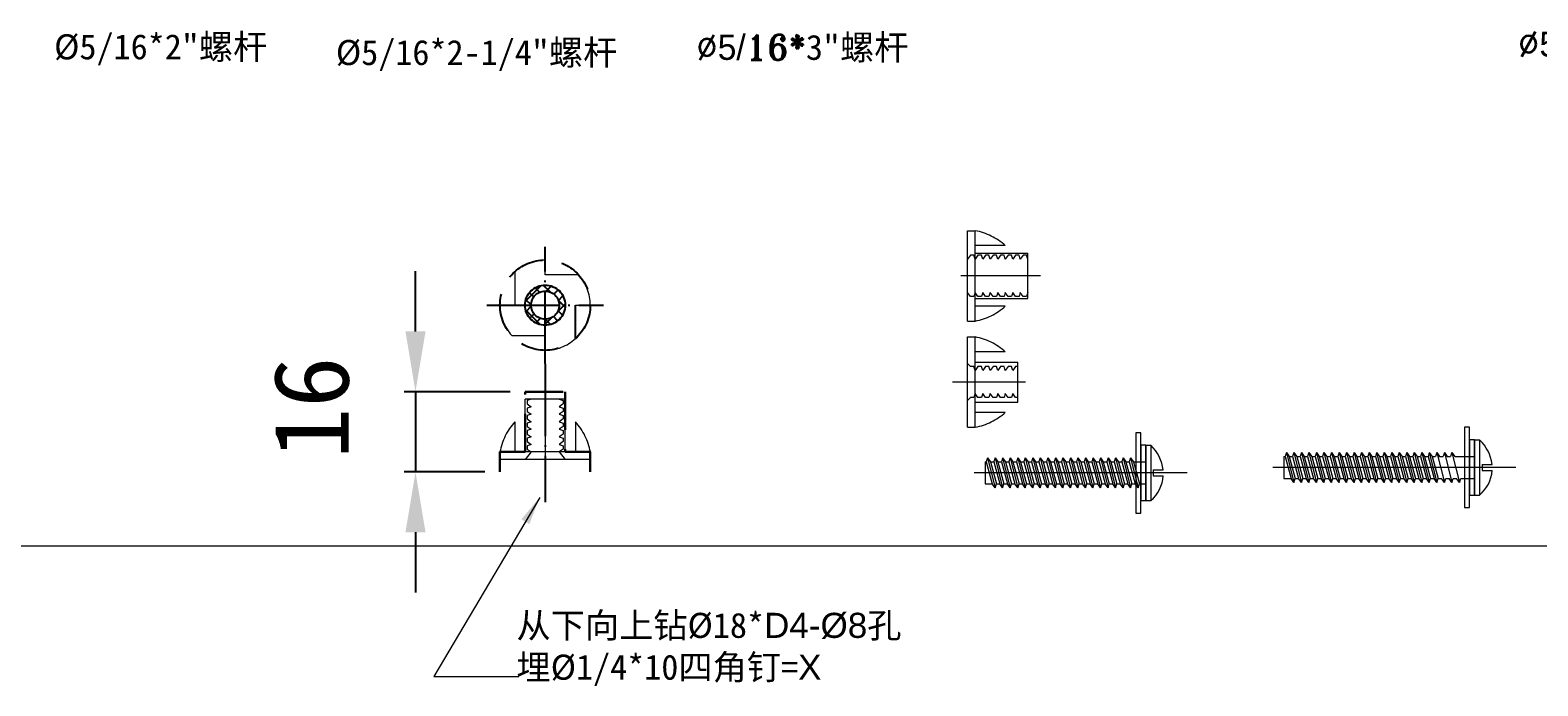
# Model space of a CAD drawing. Header units: millimetres. Extents: x -159360 to -156109, y -82746 to -81402.
# Drawn here: x -159142.7 to -158842.2, y -82377.3 to -82246.7 of the extents above; entities that cross this region are included whole.
import ezdxf

# ---------------------------------------------------------------- set-up
doc = ezdxf.new("R2010")
doc.units = ezdxf.units.MM
doc.header["$LTSCALE"] = 2
doc.header["$MEASUREMENT"] = 0
for name, pattern in [('ACAD_ISO04W100', [30.5, 24, -3, 0.5, -3]), ('ACAD_ISO05W100', [33, 24, -3, 0, -3, 0, -3]), ('ACAD_ISO10W100', [18, 12, -3, 0, -3]), ('DASHED', [19.05, 12.7, -6.35]), ('HIDDEN2', [4.7625, 3.175, -1.5875])]:
    doc.linetypes.add(name, pattern=pattern)
doc.layers.get('0').update_dxf_attribs({"linetype": 'CONTINUOUS'})
doc.layers.get('Defpoints').update_dxf_attribs({"linetype": 'CONTINUOUS'})
doc.layers.add('五金', color=1, linetype='ACAD_ISO05W100')
doc.styles.add('HZ', font='simfang.ttf')
doc.styles.get("Standard").update_dxf_attribs({"font": 'SimSun.ttf', "height": 120})
doc.styles.add('样式 1', font='SimSun.ttf')
doc.dimstyles.new('2', dxfattribs={"dimscale": 40, "dimtxt": 0.18, "dimasz": 0.14, "dimexe": 0.12, "dimexo": 0.06, "dimgap": 0.03, "dimtad": 0, "dimdec": 1, "dimrnd": 0.5, "dimdsep": 46, "dimtxsty": 'Standard', "dimcen": 0, "dimclrd": 252, "dimclre": 252, "dimclrt": 131, "dimadec": 0, "dimazin": 2, "dimtfac": 1, "dimtdec": 1, "dimtmove": 2, "dimatfit": 3, "dimfxl": 1, "dimlwd": 13, "dimlwe": 13, "dimarcsym": 0})
doc.dimstyles.new('6', dxfattribs={"dimscale": 6, "dimtxt": 2.5, "dimasz": 2, "dimexe": 0.375, "dimexo": 0.5, "dimgap": 0.2, "dimtad": 1, "dimdec": 1, "dimrnd": 1, "dimdsep": 46, "dimtxsty": '样式 1', "dimcen": 0.5, "dimclrd": 4, "dimclre": 4, "dimclrt": 1, "dimadec": 0, "dimazin": 0, "dimtfac": 1, "dimtdec": 1, "dimtmove": 1, "dimatfit": 3, "dimfxl": 20, "dimfxlon": 1, "dimarcsym": 1})

# ---------------------------------------------------------------- blocks, each defined once
blk = doc.blocks.new('A$C344544BD')
at = {"layer": '五金', "linetype": 'DASHED', "lineweight": 18}
for p, q in [((0, 9), (1.5, 9)), ((0, -9), (0, 9)), ((1.5, -9), (1.5, 9)), ((7.5, 6.05), (1.5, 6.05)), ((1.5, 4), (12, 4)), ((12, -4), (12, 4)), ((1.5, -6.05), (1.5, -4)), ((1.5, -4), (12, -4)), ((0, -9), (1.5, -9)), ((7.5, -6.05), (1.5, -6.05))]:
    blk.add_line(p, q, dxfattribs=at)
at = {"layer": '五金', "linetype": 'ACAD_ISO10W100', "lineweight": 18}
blk.add_line((14.51, 0), (-1.34, 0), dxfattribs=at)
at = {"layer": '五金', "linetype": 'HIDDEN2', "lineweight": 18}
for points in [[(12, 2.8), (11.74, 3.6), (11.06, 3.6), (10.5, 2.8), (10.24, 3.6), (9.56, 3.6), (9, 2.8), (8.74, 3.6), (8.06, 3.6), (7.5, 2.8), (7.24, 3.6), (6.56, 3.6), (6, 2.8), (5.74, 3.6), (5.06, 3.6), (4.5, 2.8), (4.24, 3.6), (3.56, 3.6), (3, 2.8), (2.74, 3.6), (2.06, 3.6), (1.5, 2.8), (1.5, 2.8), (1.5, 2.8), (0, 4.01)], [(12, -2.8), (11.74, -3.6), (11.06, -3.6), (10.5, -2.8), (10.24, -3.6), (9.56, -3.6), (9, -2.8), (8.74, -3.6), (8.06, -3.6), (7.5, -2.8), (7.24, -3.6), (6.56, -3.6), (6, -2.8), (5.74, -3.6), (5.06, -3.6), (4.5, -2.8), (4.24, -3.6), (3.56, -3.6), (3, -2.8), (2.74, -3.6), (2.06, -3.6), (1.5, -2.8), (1.5, -2.8), (1.5, -2.8), (0, -4.01)]]:
    blk.add_lwpolyline(points, dxfattribs=at)
at = {"layer": '五金', "linetype": 'DASHED', "lineweight": 18}
for centre, start, end in [((-0.85, -3.35), 48.3741, 79.2122), ((-0.85, 3.35), 280.7878, 311.6259)]:
    blk.add_arc(centre, 12.58, start, end, dxfattribs=at)
blk = doc.blocks.new('*D375')
at = {"color": 4, "lineweight": -2, "transparency": 16777216}
for p, q in [((-159065.87, -82306.7), (-159065.87, -82294.7)), ((-159047.03, -82318.7), (-159068.12, -82318.7)), ((-159065.87, -82318.7), (-159065.87, -82334.7)), ((-159052.03, -82334.7), (-159068.12, -82334.7)), ((-159065.87, -82346.7), (-159065.87, -82358.7))]:
    blk.add_line(p, q, dxfattribs=at)
at = {"color": 4, "transparency": 16777216}
for points in [[(-159067.87, -82306.7), (-159063.87, -82306.7), (-159065.87, -82318.7)], [(-159067.87, -82346.7), (-159063.87, -82346.7), (-159065.87, -82334.7)]]:
    blk.add_solid(points, dxfattribs=at)
at = {"layer": 'Defpoints', "color": 0, "transparency": 16777216}
for p in [(-159044.03, -82318.7), (-159065.87, -82334.7), (-159049.03, -82334.7)]:
    blk.add_point(p, dxfattribs=at)
at = {"color": 1, "lineweight": 13, "transparency": 16777216, "insert": (-159086.57, -82321.9), "char_height": 15, "attachment_point": 5, "rotation": 90, "style": 'HZ'}
blk.add_mtext('16', dxfattribs=at)
blk = doc.blocks.new('A$C45A32894')
at = {"layer": '五金'}
h = blk.add_hatch(dxfattribs=at)
h.set_pattern_fill('ANSI37', color=256, scale=12, style=0)
h.set_pattern_definition([(45, (-8991.1076, 1127.8521), (-1.06066017, 1.06066017), []), (135, (-8991.1076, 1127.8521), (-1.06066017, -1.06066017), [])])
h.paths.add_polyline_path([(-4, 0, 1), (4, 0, 1)])
h.paths.add_polyline_path([(2.8, 0, -1), (-2.8, 0, -1)], flags=16)
at = {"layer": '五金', "linetype": 'ACAD_ISO05W100', "lineweight": 13, "ltscale": 0.3}
for p, q in [((-6.05, 6.67), (-6.05, 0)), ((0, 6.05), (0, 9)), ((6.67, 6.05), (0, 6.05)), ((-6.05, 0), (-9, 0)), ((6.05, 0), (9, 0)), ((6.05, -6.67), (6.05, 0)), ((-6.67, -6.05), (0, -6.05)), ((0, -6.05), (0, -9))]:
    blk.add_line(p, q, dxfattribs=at)
for radius in [4, 2.8]:
    blk.add_circle((0, 0), radius, dxfattribs=at)
for start, end in [(90, 132.2108), (0, 42.2108), (180, 222.2108), (270, 312.2108)]:
    blk.add_arc((0, 0), 9, start, end, dxfattribs=at)
blk = doc.blocks.new('A$C2346490F')
at = {"layer": '五金', "linetype": 'ACAD_ISO04W100', "ltscale": 0.3}
for p, q in [((0, -11.61), (0, 11.61)), ((-11.61, 0), (11.61, 0))]:
    blk.add_line(p, q, dxfattribs=at)
at = {"layer": '五金'}
blk.add_line((6.05, -6.67), (6.05, 0), dxfattribs=at)
at = {"layer": '五金', "linetype": 'DASHED', "ltscale": 0.3}
blk.add_circle((0, 0), 9, dxfattribs=at)
at = {"layer": '五金'}
for radius in [4, 2.8]:
    blk.add_circle((0, 0), radius, dxfattribs=at)
blk.add_blockref('A$C45A32894', (0, 0), dxfattribs=at)

msp = doc.modelspace()

# ---------------------------------------------------------------- linework, layer by layer
at = {"color": 0, "linetype": 'DASHED', "lineweight": 18}
for p, q in [((-158955.82, -82304.62), (-158955.82, -82286.62)), ((-158955.82, -82286.62), (-158954.32, -82286.62)), ((-158954.32, -82304.62), (-158954.32, -82286.62)), ((-158948.32, -82289.57), (-158954.32, -82289.57)), ((-158954.32, -82291.12), (-158943.82, -82291.12)), ((-158943.82, -82300.12), (-158943.82, -82291.12)), ((-158954.32, -82300.12), (-158943.82, -82300.12)), ((-158954.32, -82301.67), (-158954.32, -82300.12)), ((-158948.32, -82301.67), (-158954.32, -82301.67)), ((-158955.82, -82304.62), (-158954.32, -82304.62)), ((-158955.82, -82307.79), (-158954.32, -82307.79)), ((-158955.82, -82325.79), (-158955.82, -82307.79)), ((-158954.32, -82325.79), (-158954.32, -82307.79)), ((-158948.32, -82310.74), (-158954.32, -82310.74)), ((-158954.32, -82312.79), (-158945.82, -82312.79)), ((-158945.82, -82320.79), (-158945.82, -82312.79)), ((-158954.32, -82320.79), (-158945.82, -82320.79)), ((-158954.32, -82322.83), (-158954.32, -82321.29)), ((-158948.32, -82322.83), (-158954.32, -82322.83)), ((-158955.82, -82325.79), (-158954.32, -82325.79))]:
    msp.add_line(p, q, dxfattribs=at)
at = {"color": 0, "linetype": 'ACAD_ISO10W100', "lineweight": 18}
for p, q in [((-158941.31, -82295.62), (-158957.15, -82295.62)), ((-158944.26, -82316.79), (-158958.84, -82316.79))]:
    msp.add_line(p, q, dxfattribs=at)
at = {"color": 0, "linetype": 'ACAD_ISO04W100', "ltscale": 0.3}
msp.add_line((-159040.03, -82313.16), (-159040.03, -82340.74), dxfattribs=at)
at = {"color": 0, "lineweight": 18}
for p, q in [((-158920.32, -82329.38), (-158919.32, -82329.38)), ((-158920.32, -82329.38), (-158920.32, -82340.38)), ((-158919.32, -82329.38), (-158919.32, -82340.38)), ((-158854.77, -82328.3), (-158854.77, -82339.3)), ((-158854.77, -82328.3), (-158853.77, -82328.3)), ((-158853.77, -82328.3), (-158853.77, -82339.3)), ((-158952.32, -82332.68), (-158952.32, -82337.08)), ((-158952.32, -82332.68), (-158952.1, -82332.68)), ((-158951.84, -82331.88), (-158952.1, -82332.68)), ((-158952.1, -82332.68), (-158950.9, -82337.08)), ((-158951.84, -82331.88), (-158951.28, -82332.68)), ((-158951.84, -82331.88), (-158950.34, -82337.88)), ((-158951.28, -82332.68), (-158950.6, -82332.68)), ((-158951.28, -82332.68), (-158950.08, -82337.08)), ((-158950.34, -82331.88), (-158950.6, -82332.68)), ((-158950.6, -82332.68), (-158949.4, -82337.08)), ((-158950.34, -82331.88), (-158949.78, -82332.68)), ((-158950.34, -82331.88), (-158948.84, -82337.88)), ((-158949.78, -82332.68), (-158949.1, -82332.68)), ((-158949.78, -82332.68), (-158948.58, -82337.08)), ((-158948.84, -82331.88), (-158949.1, -82332.68)), ((-158949.1, -82332.68), (-158947.9, -82337.08)), ((-158948.84, -82331.88), (-158948.28, -82332.68)), ((-158948.84, -82331.88), (-158947.34, -82337.88)), ((-158948.28, -82332.68), (-158947.08, -82337.08)), ((-158948.28, -82332.68), (-158947.6, -82332.68)), ((-158947.34, -82331.88), (-158947.6, -82332.68)), ((-158947.6, -82332.68), (-158946.4, -82337.08)), ((-158947.34, -82331.88), (-158946.78, -82332.68)), ((-158947.34, -82331.88), (-158945.84, -82337.88)), ((-158946.78, -82332.68), (-158946.1, -82332.68)), ((-158946.78, -82332.68), (-158945.58, -82337.08)), ((-158945.84, -82331.88), (-158946.1, -82332.68)), ((-158946.1, -82332.68), (-158944.9, -82337.08)), ((-158945.84, -82331.88), (-158945.28, -82332.68)), ((-158945.84, -82331.88), (-158944.34, -82337.88)), ((-158945.28, -82332.68), (-158944.6, -82332.68)), ((-158945.28, -82332.68), (-158944.08, -82337.08)), ((-158944.34, -82331.88), (-158944.6, -82332.68)), ((-158944.6, -82332.68), (-158943.4, -82337.08)), ((-158944.34, -82331.88), (-158943.78, -82332.68)), ((-158944.34, -82331.88), (-158942.84, -82337.88)), ((-158943.78, -82332.68), (-158943.1, -82332.68)), ((-158943.78, -82332.68), (-158942.58, -82337.08)), ((-158942.84, -82331.88), (-158943.1, -82332.68)), ((-158943.1, -82332.68), (-158941.9, -82337.08)), ((-158942.84, -82331.88), (-158942.28, -82332.68)), ((-158942.84, -82331.88), (-158941.34, -82337.88)), ((-158942.28, -82332.68), (-158941.6, -82332.68)), ((-158942.28, -82332.68), (-158941.08, -82337.08)), ((-158941.34, -82331.88), (-158941.6, -82332.68)), ((-158941.6, -82332.68), (-158940.4, -82337.08)), ((-158941.34, -82331.88), (-158940.78, -82332.68)), ((-158941.34, -82331.88), (-158939.84, -82337.88)), ((-158940.78, -82332.68), (-158940.1, -82332.68)), ((-158940.78, -82332.68), (-158939.58, -82337.08)), ((-158939.84, -82331.88), (-158940.1, -82332.68)), ((-158940.1, -82332.68), (-158938.9, -82337.08)), ((-158939.84, -82331.88), (-158939.28, -82332.68)), ((-158939.84, -82331.88), (-158938.34, -82337.88)), ((-158939.28, -82332.68), (-158938.6, -82332.68)), ((-158939.28, -82332.68), (-158938.08, -82337.08)), ((-158938.34, -82331.88), (-158938.6, -82332.68)), ((-158938.6, -82332.68), (-158937.4, -82337.08)), ((-158938.34, -82331.88), (-158937.78, -82332.68)), ((-158938.34, -82331.88), (-158936.84, -82337.88)), ((-158937.78, -82332.68), (-158937.1, -82332.68)), ((-158937.78, -82332.68), (-158936.58, -82337.08)), ((-158936.84, -82331.88), (-158937.1, -82332.68)), ((-158937.1, -82332.68), (-158935.9, -82337.08)), ((-158936.84, -82331.88), (-158936.28, -82332.68)), ((-158936.84, -82331.88), (-158935.34, -82337.88)), ((-158936.28, -82332.68), (-158935.6, -82332.68)), ((-158936.28, -82332.68), (-158935.08, -82337.08)), ((-158935.34, -82331.88), (-158935.6, -82332.68)), ((-158935.6, -82332.68), (-158934.4, -82337.08)), ((-158935.34, -82331.88), (-158934.78, -82332.68)), ((-158935.34, -82331.88), (-158933.84, -82337.88)), ((-158934.78, -82332.68), (-158934.1, -82332.68)), ((-158934.78, -82332.68), (-158933.58, -82337.08)), ((-158933.84, -82331.88), (-158934.1, -82332.68)), ((-158934.1, -82332.68), (-158932.9, -82337.08)), ((-158933.84, -82331.88), (-158933.28, -82332.68)), ((-158933.84, -82331.88), (-158932.34, -82337.88)), ((-158933.28, -82332.68), (-158932.6, -82332.68)), ((-158933.28, -82332.68), (-158932.08, -82337.08)), ((-158932.34, -82331.88), (-158932.6, -82332.68)), ((-158932.6, -82332.68), (-158931.4, -82337.08)), ((-158932.34, -82331.88), (-158931.78, -82332.68)), ((-158932.34, -82331.88), (-158930.84, -82337.88)), ((-158931.78, -82332.68), (-158930.58, -82337.08)), ((-158931.78, -82332.68), (-158931.1, -82332.68)), ((-158930.84, -82331.88), (-158931.1, -82332.68)), ((-158931.1, -82332.68), (-158929.9, -82337.08)), ((-158930.84, -82331.88), (-158930.28, -82332.68)), ((-158930.84, -82331.88), (-158929.34, -82337.88)), ((-158930.28, -82332.68), (-158929.6, -82332.68)), ((-158930.28, -82332.68), (-158929.08, -82337.08)), ((-158929.34, -82331.88), (-158929.6, -82332.68)), ((-158929.6, -82332.68), (-158928.4, -82337.08)), ((-158929.34, -82331.88), (-158928.78, -82332.68)), ((-158929.34, -82331.88), (-158927.84, -82337.88)), ((-158928.78, -82332.68), (-158928.1, -82332.68)), ((-158928.78, -82332.68), (-158927.58, -82337.08)), ((-158927.84, -82331.88), (-158928.1, -82332.68)), ((-158928.1, -82332.68), (-158926.9, -82337.08)), ((-158927.84, -82331.88), (-158927.28, -82332.68)), ((-158927.84, -82331.88), (-158926.34, -82337.88)), ((-158927.28, -82332.68), (-158926.6, -82332.68)), ((-158927.28, -82332.68), (-158926.08, -82337.08)), ((-158926.34, -82331.88), (-158926.6, -82332.68)), ((-158926.6, -82332.68), (-158925.4, -82337.08)), ((-158926.34, -82331.88), (-158925.78, -82332.68)), ((-158926.34, -82331.88), (-158924.84, -82337.88)), ((-158925.78, -82332.68), (-158925.1, -82332.68)), ((-158925.78, -82332.68), (-158924.58, -82337.08)), ((-158924.84, -82331.88), (-158925.1, -82332.68)), ((-158925.1, -82332.68), (-158923.9, -82337.08)), ((-158924.84, -82331.88), (-158924.28, -82332.68)), ((-158924.84, -82331.88), (-158923.34, -82337.88)), ((-158924.28, -82332.68), (-158923.6, -82332.68)), ((-158924.28, -82332.68), (-158923.08, -82337.08)), ((-158923.34, -82331.88), (-158923.6, -82332.68)), ((-158923.6, -82332.68), (-158922.4, -82337.08)), ((-158923.34, -82331.88), (-158922.78, -82332.68)), ((-158923.34, -82331.88), (-158921.84, -82337.88)), ((-158922.78, -82332.68), (-158920.32, -82332.68)), ((-158922.78, -82332.68), (-158921.58, -82337.08)), ((-158921.28, -82332.68), (-158920.32, -82332.68)), ((-158892.77, -82331.6), (-158892.56, -82331.6)), ((-158892.77, -82331.6), (-158892.77, -82336)), ((-158892.3, -82330.8), (-158892.56, -82331.6)), ((-158892.56, -82331.6), (-158891.36, -82336)), ((-158892.3, -82330.8), (-158890.8, -82336.8)), ((-158892.3, -82330.8), (-158891.74, -82331.6)), ((-158891.74, -82331.6), (-158890.54, -82336)), ((-158891.74, -82331.6), (-158891.06, -82331.6)), ((-158890.8, -82330.8), (-158891.06, -82331.6)), ((-158891.06, -82331.6), (-158889.86, -82336)), ((-158890.8, -82330.8), (-158889.3, -82336.8)), ((-158890.8, -82330.8), (-158890.24, -82331.6)), ((-158890.24, -82331.6), (-158889.04, -82336)), ((-158890.24, -82331.6), (-158889.56, -82331.6)), ((-158889.3, -82330.8), (-158889.56, -82331.6)), ((-158889.56, -82331.6), (-158888.36, -82336)), ((-158889.3, -82330.8), (-158887.8, -82336.8)), ((-158889.3, -82330.8), (-158888.74, -82331.6)), ((-158888.74, -82331.6), (-158888.06, -82331.6)), ((-158888.74, -82331.6), (-158887.54, -82336)), ((-158887.8, -82330.8), (-158888.06, -82331.6)), ((-158888.06, -82331.6), (-158886.86, -82336)), ((-158887.8, -82330.8), (-158886.3, -82336.8)), ((-158887.8, -82330.8), (-158887.24, -82331.6)), ((-158887.24, -82331.6), (-158886.04, -82336)), ((-158887.24, -82331.6), (-158886.56, -82331.6)), ((-158886.3, -82330.8), (-158886.56, -82331.6)), ((-158886.56, -82331.6), (-158885.36, -82336)), ((-158886.3, -82330.8), (-158884.8, -82336.8)), ((-158886.3, -82330.8), (-158885.74, -82331.6)), ((-158885.74, -82331.6), (-158884.54, -82336)), ((-158885.74, -82331.6), (-158885.06, -82331.6)), ((-158884.8, -82330.8), (-158885.06, -82331.6)), ((-158885.06, -82331.6), (-158883.86, -82336)), ((-158884.8, -82330.8), (-158883.3, -82336.8)), ((-158884.8, -82330.8), (-158884.24, -82331.6)), ((-158884.24, -82331.6), (-158883.04, -82336)), ((-158884.24, -82331.6), (-158883.56, -82331.6)), ((-158883.3, -82330.8), (-158883.56, -82331.6)), ((-158883.56, -82331.6), (-158882.36, -82336)), ((-158883.3, -82330.8), (-158881.8, -82336.8)), ((-158883.3, -82330.8), (-158882.74, -82331.6)), ((-158882.74, -82331.6), (-158881.54, -82336)), ((-158882.74, -82331.6), (-158882.06, -82331.6)), ((-158881.8, -82330.8), (-158882.06, -82331.6)), ((-158882.06, -82331.6), (-158880.86, -82336)), ((-158881.8, -82330.8), (-158880.3, -82336.8)), ((-158881.8, -82330.8), (-158881.24, -82331.6)), ((-158881.24, -82331.6), (-158880.04, -82336)), ((-158881.24, -82331.6), (-158880.56, -82331.6)), ((-158880.3, -82330.8), (-158880.56, -82331.6)), ((-158880.56, -82331.6), (-158879.36, -82336)), ((-158880.3, -82330.8), (-158878.8, -82336.8)), ((-158880.3, -82330.8), (-158879.74, -82331.6)), ((-158879.74, -82331.6), (-158878.54, -82336)), ((-158879.74, -82331.6), (-158879.06, -82331.6)), ((-158878.8, -82330.8), (-158879.06, -82331.6)), ((-158879.06, -82331.6), (-158877.86, -82336)), ((-158878.8, -82330.8), (-158877.3, -82336.8)), ((-158878.8, -82330.8), (-158878.24, -82331.6)), ((-158878.24, -82331.6), (-158877.04, -82336)), ((-158878.24, -82331.6), (-158877.56, -82331.6)), ((-158877.3, -82330.8), (-158877.56, -82331.6)), ((-158877.56, -82331.6), (-158876.36, -82336)), ((-158877.3, -82330.8), (-158875.8, -82336.8)), ((-158877.3, -82330.8), (-158876.74, -82331.6)), ((-158876.74, -82331.6), (-158875.54, -82336)), ((-158876.74, -82331.6), (-158876.06, -82331.6)), ((-158875.8, -82330.8), (-158876.06, -82331.6)), ((-158876.06, -82331.6), (-158874.86, -82336)), ((-158875.8, -82330.8), (-158874.3, -82336.8)), ((-158875.8, -82330.8), (-158875.24, -82331.6)), ((-158875.24, -82331.6), (-158874.04, -82336)), ((-158875.24, -82331.6), (-158874.56, -82331.6)), ((-158874.3, -82330.8), (-158874.56, -82331.6)), ((-158874.56, -82331.6), (-158873.36, -82336)), ((-158874.3, -82330.8), (-158872.8, -82336.8)), ((-158874.3, -82330.8), (-158873.74, -82331.6)), ((-158873.74, -82331.6), (-158872.54, -82336)), ((-158873.74, -82331.6), (-158873.06, -82331.6)), ((-158872.8, -82330.8), (-158873.06, -82331.6)), ((-158873.06, -82331.6), (-158871.86, -82336)), ((-158872.8, -82330.8), (-158871.3, -82336.8)), ((-158872.8, -82330.8), (-158872.24, -82331.6)), ((-158872.24, -82331.6), (-158871.56, -82331.6)), ((-158872.24, -82331.6), (-158871.04, -82336)), ((-158871.3, -82330.8), (-158871.56, -82331.6)), ((-158871.56, -82331.6), (-158870.36, -82336)), ((-158871.3, -82330.8), (-158869.8, -82336.8)), ((-158871.3, -82330.8), (-158870.74, -82331.6)), ((-158870.74, -82331.6), (-158869.54, -82336)), ((-158870.74, -82331.6), (-158870.06, -82331.6)), ((-158869.8, -82330.8), (-158870.06, -82331.6)), ((-158870.06, -82331.6), (-158868.86, -82336)), ((-158869.8, -82330.8), (-158868.3, -82336.8)), ((-158869.8, -82330.8), (-158869.24, -82331.6)), ((-158869.24, -82331.6), (-158868.04, -82336)), ((-158869.24, -82331.6), (-158868.56, -82331.6)), ((-158868.3, -82330.8), (-158868.56, -82331.6)), ((-158868.56, -82331.6), (-158867.36, -82336)), ((-158868.3, -82330.8), (-158866.8, -82336.8)), ((-158868.3, -82330.8), (-158867.74, -82331.6)), ((-158867.74, -82331.6), (-158866.54, -82336)), ((-158867.74, -82331.6), (-158867.06, -82331.6)), ((-158866.8, -82330.8), (-158867.06, -82331.6)), ((-158867.06, -82331.6), (-158865.86, -82336)), ((-158866.8, -82330.8), (-158865.3, -82336.8)), ((-158866.8, -82330.8), (-158866.24, -82331.6)), ((-158866.24, -82331.6), (-158865.04, -82336)), ((-158866.24, -82331.6), (-158865.56, -82331.6)), ((-158865.3, -82330.8), (-158865.56, -82331.6)), ((-158865.56, -82331.6), (-158864.36, -82336)), ((-158865.3, -82330.8), (-158863.8, -82336.8)), ((-158865.3, -82330.8), (-158864.74, -82331.6)), ((-158864.74, -82331.6), (-158863.54, -82336)), ((-158864.74, -82331.6), (-158864.06, -82331.6)), ((-158863.8, -82330.8), (-158864.06, -82331.6)), ((-158864.06, -82331.6), (-158862.86, -82336)), ((-158863.8, -82330.8), (-158862.3, -82336.8)), ((-158863.8, -82330.8), (-158863.24, -82331.6)), ((-158863.24, -82331.6), (-158862.04, -82336)), ((-158863.24, -82331.6), (-158862.56, -82331.6)), ((-158862.3, -82330.8), (-158862.56, -82331.6)), ((-158862.3, -82330.8), (-158861.74, -82331.6)), ((-158862.3, -82330.8), (-158860.8, -82336.8)), ((-158861.74, -82331.6), (-158861.06, -82331.6)), ((-158860.8, -82330.8), (-158861.06, -82331.6)), ((-158860.8, -82330.8), (-158860.24, -82331.6)), ((-158860.8, -82330.8), (-158859.3, -82336.8)), ((-158860.24, -82331.6), (-158859.56, -82331.6)), ((-158859.3, -82330.8), (-158859.56, -82331.6)), ((-158859.3, -82330.8), (-158858.74, -82331.6)), ((-158859.3, -82330.8), (-158857.8, -82336.8)), ((-158858.74, -82331.6), (-158854.77, -82331.6)), ((-158858.74, -82331.6), (-158854.77, -82331.6)), ((-158858.74, -82331.6), (-158858.06, -82331.6)), ((-158912.09, -82334.88), (-158954.52, -82334.88)), ((-158918.82, -82334.28), (-158916.84, -82334.28)), ((-158918.82, -82334.28), (-158918.82, -82335.48)), ((-158918.82, -82335.48), (-158916.83, -82335.48)), ((-158846.55, -82333.8), (-158894.98, -82333.8)), ((-158853.27, -82333.2), (-158853.27, -82334.4)), ((-158853.27, -82333.2), (-158851.3, -82333.2)), ((-158853.27, -82334.4), (-158851.29, -82334.4)), ((-158952.32, -82337.08), (-158950.9, -82337.08)), ((-158950.34, -82337.88), (-158950.9, -82337.08)), ((-158950.34, -82337.88), (-158950.08, -82337.08)), ((-158950.08, -82337.08), (-158949.4, -82337.08)), ((-158948.84, -82337.88), (-158949.4, -82337.08)), ((-158948.84, -82337.88), (-158948.58, -82337.08)), ((-158948.58, -82337.08), (-158947.9, -82337.08)), ((-158947.34, -82337.88), (-158947.9, -82337.08)), ((-158947.34, -82337.88), (-158947.08, -82337.08)), ((-158947.08, -82337.08), (-158946.4, -82337.08)), ((-158945.84, -82337.88), (-158946.4, -82337.08)), ((-158945.84, -82337.88), (-158945.58, -82337.08)), ((-158945.58, -82337.08), (-158944.9, -82337.08)), ((-158944.34, -82337.88), (-158944.9, -82337.08)), ((-158944.34, -82337.88), (-158944.08, -82337.08)), ((-158944.08, -82337.08), (-158943.4, -82337.08)), ((-158942.84, -82337.88), (-158943.4, -82337.08)), ((-158942.84, -82337.88), (-158942.58, -82337.08)), ((-158942.58, -82337.08), (-158941.9, -82337.08)), ((-158941.34, -82337.88), (-158941.9, -82337.08)), ((-158941.34, -82337.88), (-158941.08, -82337.08)), ((-158941.08, -82337.08), (-158940.4, -82337.08)), ((-158939.84, -82337.88), (-158940.4, -82337.08)), ((-158939.84, -82337.88), (-158939.58, -82337.08)), ((-158939.58, -82337.08), (-158938.9, -82337.08)), ((-158938.34, -82337.88), (-158938.9, -82337.08)), ((-158938.34, -82337.88), (-158938.08, -82337.08)), ((-158938.08, -82337.08), (-158937.4, -82337.08)), ((-158936.84, -82337.88), (-158937.4, -82337.08)), ((-158936.84, -82337.88), (-158936.58, -82337.08)), ((-158936.58, -82337.08), (-158935.9, -82337.08)), ((-158935.34, -82337.88), (-158935.9, -82337.08)), ((-158935.34, -82337.88), (-158935.08, -82337.08)), ((-158935.08, -82337.08), (-158934.4, -82337.08)), ((-158933.84, -82337.88), (-158934.4, -82337.08)), ((-158933.84, -82337.88), (-158933.58, -82337.08)), ((-158933.58, -82337.08), (-158932.9, -82337.08)), ((-158932.34, -82337.88), (-158932.9, -82337.08)), ((-158932.34, -82337.88), (-158932.08, -82337.08)), ((-158932.08, -82337.08), (-158931.4, -82337.08)), ((-158930.84, -82337.88), (-158931.4, -82337.08)), ((-158930.84, -82337.88), (-158930.58, -82337.08)), ((-158930.58, -82337.08), (-158929.9, -82337.08)), ((-158929.34, -82337.88), (-158929.9, -82337.08)), ((-158929.34, -82337.88), (-158929.08, -82337.08)), ((-158929.08, -82337.08), (-158928.4, -82337.08)), ((-158927.84, -82337.88), (-158928.4, -82337.08)), ((-158927.84, -82337.88), (-158927.58, -82337.08)), ((-158927.58, -82337.08), (-158926.9, -82337.08)), ((-158926.34, -82337.88), (-158926.9, -82337.08)), ((-158926.34, -82337.88), (-158926.08, -82337.08)), ((-158926.08, -82337.08), (-158925.4, -82337.08)), ((-158924.84, -82337.88), (-158925.4, -82337.08)), ((-158924.84, -82337.88), (-158924.58, -82337.08)), ((-158924.58, -82337.08), (-158923.9, -82337.08)), ((-158923.34, -82337.88), (-158923.9, -82337.08)), ((-158923.34, -82337.88), (-158923.08, -82337.08)), ((-158923.08, -82337.08), (-158922.4, -82337.08)), ((-158921.84, -82337.88), (-158922.4, -82337.08)), ((-158921.84, -82337.88), (-158921.58, -82337.08)), ((-158921.58, -82337.08), (-158920.32, -82337.08)), ((-158892.77, -82336), (-158891.36, -82336)), ((-158890.8, -82336.8), (-158891.36, -82336)), ((-158890.8, -82336.8), (-158890.54, -82336)), ((-158890.54, -82336), (-158889.86, -82336)), ((-158889.3, -82336.8), (-158889.86, -82336)), ((-158889.3, -82336.8), (-158889.04, -82336)), ((-158889.04, -82336), (-158888.36, -82336)), ((-158887.8, -82336.8), (-158888.36, -82336)), ((-158887.8, -82336.8), (-158887.54, -82336)), ((-158887.54, -82336), (-158886.86, -82336)), ((-158886.3, -82336.8), (-158886.86, -82336)), ((-158886.3, -82336.8), (-158886.04, -82336)), ((-158886.04, -82336), (-158885.36, -82336)), ((-158884.8, -82336.8), (-158885.36, -82336)), ((-158884.8, -82336.8), (-158884.54, -82336)), ((-158884.54, -82336), (-158883.86, -82336)), ((-158883.3, -82336.8), (-158883.86, -82336)), ((-158883.3, -82336.8), (-158883.04, -82336)), ((-158883.04, -82336), (-158882.36, -82336)), ((-158881.8, -82336.8), (-158882.36, -82336)), ((-158881.8, -82336.8), (-158881.54, -82336)), ((-158881.54, -82336), (-158880.86, -82336)), ((-158880.3, -82336.8), (-158880.86, -82336)), ((-158880.3, -82336.8), (-158880.04, -82336)), ((-158880.04, -82336), (-158879.36, -82336)), ((-158878.8, -82336.8), (-158879.36, -82336)), ((-158878.8, -82336.8), (-158878.54, -82336)), ((-158878.54, -82336), (-158877.86, -82336)), ((-158877.3, -82336.8), (-158877.86, -82336)), ((-158877.3, -82336.8), (-158877.04, -82336)), ((-158877.04, -82336), (-158876.36, -82336)), ((-158875.8, -82336.8), (-158876.36, -82336)), ((-158875.8, -82336.8), (-158875.54, -82336)), ((-158875.54, -82336), (-158874.86, -82336)), ((-158874.3, -82336.8), (-158874.86, -82336)), ((-158874.3, -82336.8), (-158874.04, -82336)), ((-158874.04, -82336), (-158873.36, -82336)), ((-158872.8, -82336.8), (-158873.36, -82336)), ((-158872.8, -82336.8), (-158872.54, -82336)), ((-158872.54, -82336), (-158871.86, -82336)), ((-158871.3, -82336.8), (-158871.86, -82336)), ((-158871.3, -82336.8), (-158871.04, -82336)), ((-158871.04, -82336), (-158870.36, -82336)), ((-158869.8, -82336.8), (-158870.36, -82336)), ((-158869.8, -82336.8), (-158869.54, -82336)), ((-158869.54, -82336), (-158868.86, -82336)), ((-158868.3, -82336.8), (-158868.86, -82336)), ((-158868.3, -82336.8), (-158868.04, -82336)), ((-158868.04, -82336), (-158867.36, -82336)), ((-158866.8, -82336.8), (-158867.36, -82336)), ((-158866.8, -82336.8), (-158866.54, -82336)), ((-158866.54, -82336), (-158865.86, -82336)), ((-158865.3, -82336.8), (-158865.86, -82336)), ((-158865.3, -82336.8), (-158865.04, -82336)), ((-158865.04, -82336), (-158864.36, -82336)), ((-158863.8, -82336.8), (-158864.36, -82336)), ((-158863.8, -82336.8), (-158863.54, -82336)), ((-158863.54, -82336), (-158862.86, -82336)), ((-158862.3, -82336.8), (-158862.86, -82336)), ((-158862.3, -82336.8), (-158862.04, -82336)), ((-158862.04, -82336), (-158861.36, -82336)), ((-158860.8, -82336.8), (-158861.36, -82336)), ((-158860.8, -82336.8), (-158860.54, -82336)), ((-158860.54, -82336), (-158859.86, -82336)), ((-158859.3, -82336.8), (-158859.86, -82336)), ((-158859.3, -82336.8), (-158859.04, -82336)), ((-158859.04, -82336), (-158858.36, -82336)), ((-158857.8, -82336.8), (-158858.36, -82336)), ((-158857.8, -82336.8), (-158857.54, -82336)), ((-158857.54, -82336), (-158854.77, -82336)), ((-158857.54, -82336), (-158856.86, -82336)), ((-158920.32, -82340.38), (-158919.32, -82340.38)), ((-158854.77, -82339.3), (-158853.77, -82339.3))]:
    msp.add_line(p, q, dxfattribs=at)
at = {"color": 0, "linetype": 'ByBlock', "lineweight": 18}
msp.add_line((-159238.53, -82349.44), (-158674.77, -82349.44), dxfattribs=at)
at = {"color": 0, "linetype": 'HIDDEN2', "lineweight": 18}
for points in [[(-158943.82, -82292.32), (-158944.07, -82291.52), (-158944.76, -82291.52), (-158945.32, -82292.32), (-158945.57, -82291.52), (-158946.26, -82291.52), (-158946.82, -82292.32), (-158947.07, -82291.52), (-158947.76, -82291.52), (-158948.32, -82292.32), (-158948.57, -82291.52), (-158949.26, -82291.52), (-158949.82, -82292.32), (-158950.07, -82291.52), (-158950.76, -82291.52), (-158951.32, -82292.32), (-158951.57, -82291.52), (-158952.26, -82291.52), (-158952.82, -82292.32), (-158953.07, -82291.52), (-158953.76, -82291.52), (-158954.32, -82292.32), (-158954.57, -82291.52), (-158955.26, -82291.52), (-158955.82, -82292.32)], [(-158943.82, -82298.92), (-158944.07, -82299.72), (-158944.76, -82299.72), (-158945.32, -82298.92), (-158945.57, -82299.72), (-158946.26, -82299.72), (-158946.82, -82298.92), (-158947.07, -82299.72), (-158947.76, -82299.72), (-158948.32, -82298.92), (-158948.57, -82299.72), (-158949.26, -82299.72), (-158949.82, -82298.92), (-158950.07, -82299.72), (-158950.76, -82299.72), (-158951.32, -82298.92), (-158951.57, -82299.72), (-158952.26, -82299.72), (-158952.82, -82298.92), (-158953.07, -82299.72), (-158953.76, -82299.72), (-158954.32, -82298.92), (-158954.57, -82299.72), (-158955.26, -82299.72), (-158955.82, -82298.92)], [(-158945.82, -82313.69), (-158946.26, -82313.69), (-158946.82, -82314.49), (-158947.07, -82313.69), (-158947.76, -82313.69), (-158948.32, -82314.49), (-158948.57, -82313.69), (-158949.26, -82313.69), (-158949.82, -82314.49), (-158950.07, -82313.69), (-158950.76, -82313.69), (-158951.32, -82314.49), (-158951.57, -82313.69), (-158952.26, -82313.69), (-158952.82, -82314.49), (-158953.07, -82313.69), (-158953.76, -82313.69), (-158954.32, -82314.49), (-158954.57, -82313.69), (-158955.26, -82313.69), (-158955.82, -82313.05)], [(-158945.82, -82319.89), (-158946.26, -82319.89), (-158946.82, -82319.09), (-158947.07, -82319.89), (-158947.76, -82319.89), (-158948.32, -82319.09), (-158948.57, -82319.89), (-158949.26, -82319.89), (-158949.82, -82319.09), (-158950.07, -82319.89), (-158950.76, -82319.89), (-158951.32, -82319.09), (-158951.57, -82319.89), (-158952.26, -82319.89), (-158952.82, -82319.09), (-158953.07, -82319.89), (-158953.76, -82319.89), (-158954.32, -82319.09), (-158954.57, -82319.89), (-158955.26, -82319.89), (-158955.82, -82320.44)]]:
    msp.add_lwpolyline(points, dxfattribs=at)
at = {"color": 0, "linetype": 'DASHED', "lineweight": 30, "ltscale": 0.3}
msp.add_lwpolyline([(-159049.03, -82334.7), (-159049.03, -82330.7), (-159044.03, -82330.7), (-159044.03, -82318.7), (-159036.03, -82318.7), (-159036.03, -82330.7), (-159031.03, -82330.7), (-159031.03, -82334.7)], dxfattribs=at)
at = {"color": 0, "lineweight": 18}
for points in [[(-158856.77, -82341.8), (-158855.77, -82341.8), (-158855.77, -82325.8), (-158856.77, -82325.8)], [(-158922.32, -82342.88), (-158921.32, -82342.88), (-158921.32, -82326.88), (-158922.32, -82326.88)], [(-158921.32, -82340.38), (-158920.32, -82340.38), (-158920.32, -82329.38), (-158921.32, -82329.38)], [(-158855.77, -82339.3), (-158854.77, -82339.3), (-158854.77, -82328.3), (-158855.77, -82328.3)]]:
    msp.add_lwpolyline(points, close=True, dxfattribs=at)
at = {"color": 0, "linetype": 'DASHED', "lineweight": 18}
for centre, start, end in [((-158956.67, -82298.98), 48.3741, 79.2122), ((-158956.67, -82292.27), 280.7878, 311.6259), ((-158956.67, -82320.14), 48.3741, 79.2122), ((-158956.67, -82313.43), 280.7878, 311.6259)]:
    msp.add_arc(centre, 12.58, start, end, dxfattribs=at)
at = {"color": 0, "lineweight": 18}
for centre, radius, start, end in [((-158924.91, -82335.28), 8.13, 7.0455, 46.5277), ((-158859.36, -82334.2), 8.13, 7.0455, 46.5277), ((-158923.82, -82335.02), 7.01, 309.9889, 356.1728), ((-158858.28, -82333.93), 7.01, 309.9889, 356.1728)]:
    msp.add_arc(centre, radius, start, end, dxfattribs=at)

# ---------------------------------------------------------------- block references
at = {"color": 0}
msp.add_blockref('A$C2346490F', (-159040.03, -82301.46), dxfattribs=at)
at = {"color": 0, "rotation": 90}
msp.add_blockref('A$C344544BD', (-159040.03, -82332.2), dxfattribs=at)

# ---------------------------------------------------------------- texts
at = {"color": 0, "linetype": 'ByBlock', "lineweight": 18, "char_height": 5, "attachment_point": 1, "style": 'HZ'}
for s, insert, width in [('{\\fSimSun|b0|i0|c134|p2;%%c5/16*2"螺杆}', (-159137.9, -82247.47), 64.8964), ('{\\fSimSun|b0|i0|c134|p2;%%c5/16*2-1/4"螺杆}', (-159081.74, -82248.61), 64.8964), ('{\\Fromant.shx|c1;%%c\\f???|b0|i0|c0|p49;5/\\Fromant.shx|c1;16*\\fNSimSun|b0|i0|c134|p49;3"螺杆}', (-159009.92, -82247.58), 64.8964), ('{\\Fromant.shx|c1;%%c\\f???|b0|i0|c0|p49;5/\\Fromant.shx|c1;16*\\fNSimSun|b0|i0|c134|p49;10}', (-158846.14, -82246.93), 64.8964), ('从下向上钻%%c18*{\\fArial|b0|i0|c0|p32;D4-%%c8}孔\\P埋%%c1/4*10四角钉={\\fArial|b0|i0|c0|p32;X}', (-159045.75, -82362.76), 77.2099)]:
    msp.add_mtext(s, dxfattribs=dict(at, insert=insert, width=width))

# ---------------------------------------------------------------- dimensions: what is measured, and where the dimension line sits
at = {"color": 0, "lineweight": 13}
dim = msp.add_linear_dim(base=(-159065.87, -82334.7), p1=(-159044.03, -82318.7), p2=(-159049.03, -82334.7), angle=90, dimstyle='6', override={"dimtxsty": 'HZ'}, dxfattribs=at)
dim.commit()
dim.dimension.update_dxf_attribs({"geometry": '*D375', "text_midpoint": (-159086.57, -82321.9)})

# ---------------------------------------------------------------- leaders
at = {"color": 0, "linetype": 'ByBlock'}
msp.add_leader([(-159041.12, -82339.78), (-159062.22, -82375.42), (-159045.28, -82375.42)], dimstyle='2', override={"dimtxsty": 'HZ'}, dxfattribs=at)

doc.saveas('drawing.dxf')
